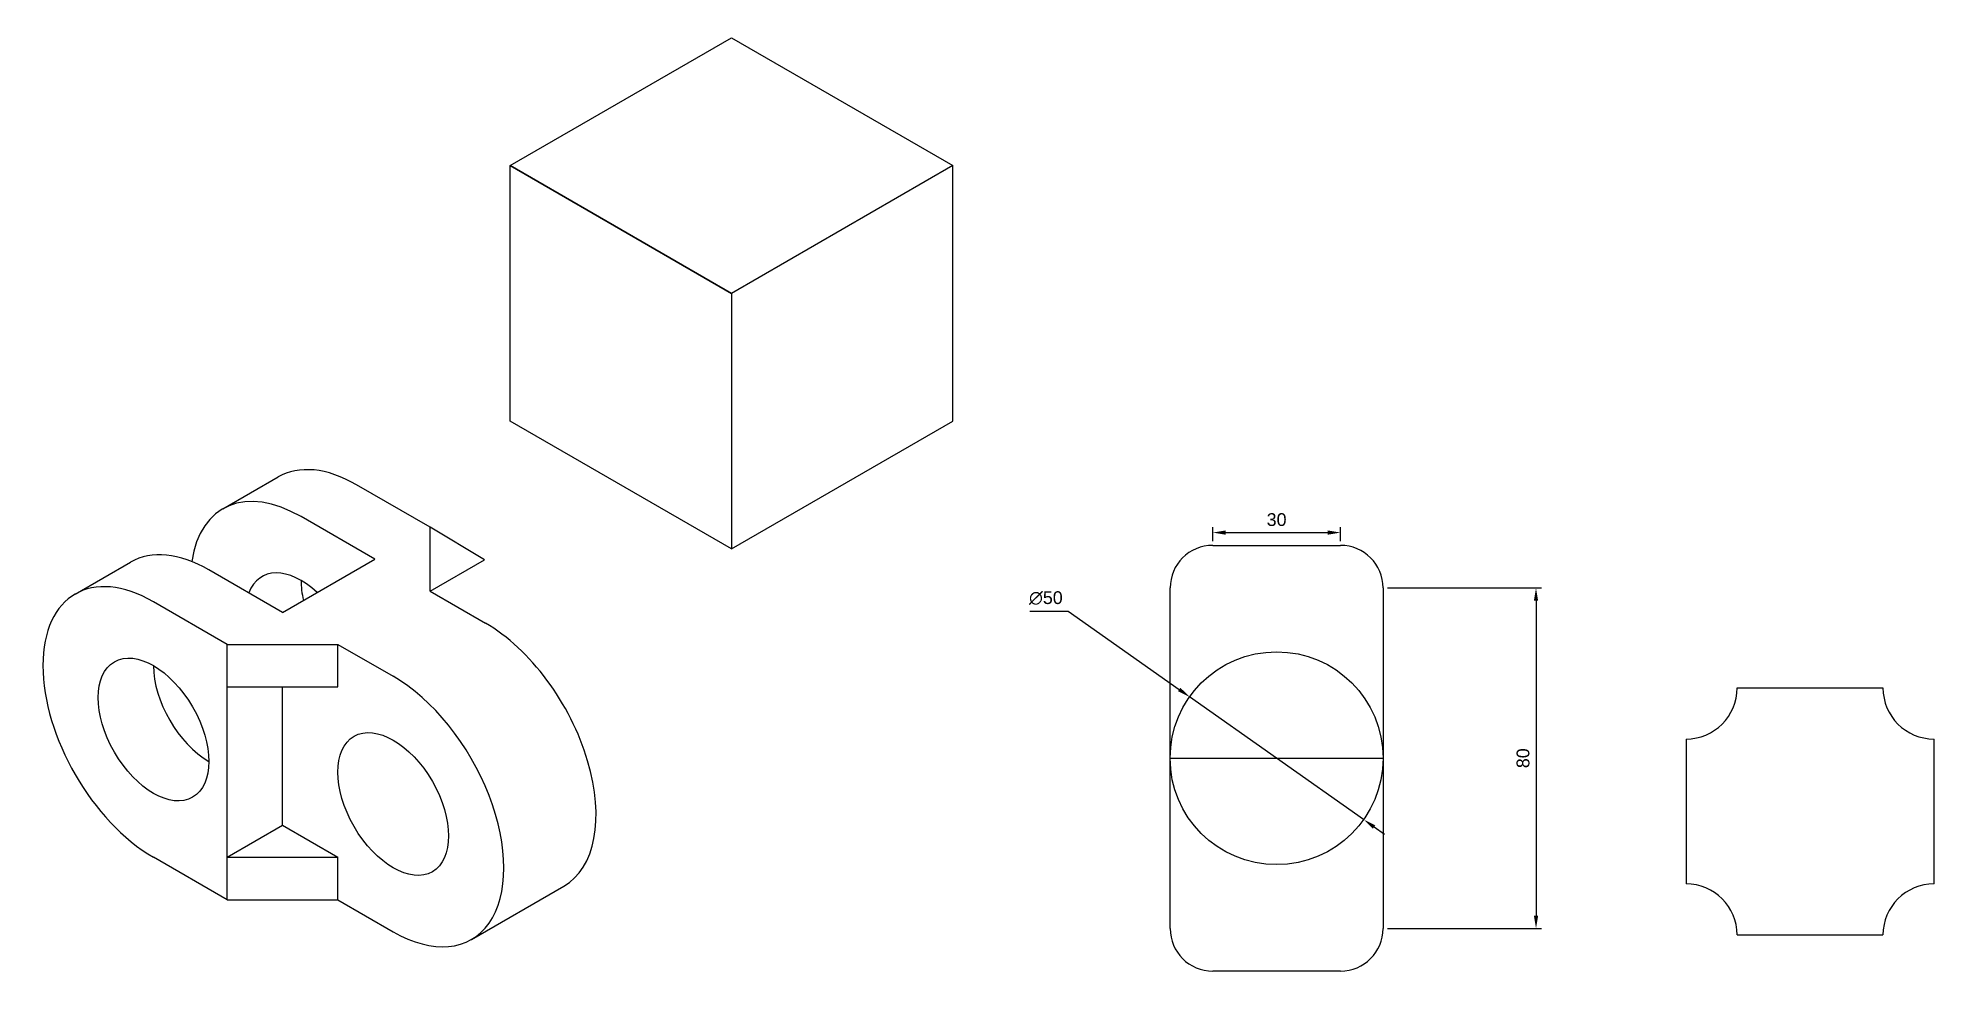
# Model space of a CAD drawing. Header units: millimetres. Extents: x 2433 to 2878, y 1551 to 1770.
import ezdxf

# ---------------------------------------------------------------- set-up
doc = ezdxf.new("R2010")
doc.units = ezdxf.units.MM
doc.styles.get("Standard").update_dxf_attribs({"font": 'arial.ttf'})
doc.dimstyles.new('ISO-25', dxfattribs={"dimtxt": 3, "dimasz": 3, "dimexe": 1.25, "dimexo": 1, "dimgap": 1.5, "dimtad": 1, "dimtoh": 1, "dimtxsty": 'Standard', "dimcen": 2.5, "dimadec": 0, "dimazin": 0, "dimtfac": 1, "dimtmove": 0, "dimatfit": 3, "dimfxl": 1, "dimlwd": 25, "dimarcsym": 0})

# ---------------------------------------------------------------- blocks, each defined once
blk = doc.blocks.new('*D2')
at = {"color": 0, "lineweight": -2, "transparency": 16777216}
for p, q in [((2749.67, 1640.82), (2785.83, 1640.82)), ((2749.67, 1560.82), (2785.83, 1560.82))]:
    blk.add_line(p, q, dxfattribs=at)
at = {"color": 0, "lineweight": 25, "transparency": 16777216}
blk.add_line((2784.58, 1637.82), (2784.58, 1563.82), dxfattribs=at)
at = {"color": 0, "transparency": 16777216}
for points in [[(2784.08, 1637.82), (2785.08, 1637.82), (2784.58, 1640.82)], [(2784.08, 1563.82), (2785.08, 1563.82), (2784.58, 1560.82)]]:
    blk.add_solid(points, dxfattribs=at)
at = {"layer": 'Defpoints', "color": 0, "transparency": 16777216}
for p in [(2748.67, 1640.82), (2748.67, 1560.82), (2784.58, 1560.82)]:
    blk.add_point(p, dxfattribs=at)
at = {"color": 0, "transparency": 16777216, "insert": (2781.54, 1600.82), "char_height": 3, "attachment_point": 5, "rotation": 90}
blk.add_mtext('80', dxfattribs=at)
blk = doc.blocks.new('*D3')
at = {"color": 0, "lineweight": 25, "transparency": 16777216}
for p, q in [((2665.71, 1635.33), (2674.76, 1635.33)), ((2674.76, 1635.33), (2700.79, 1616.96)), ((2744.09, 1586.41), (2703.24, 1615.23)), ((2746.55, 1584.68), (2749, 1582.95))]:
    blk.add_line(p, q, dxfattribs=at)
at = {"color": 0, "transparency": 16777216}
for points in [[(2701.08, 1617.37), (2700.5, 1616.56), (2703.24, 1615.23)], [(2746.83, 1585.09), (2746.26, 1584.27), (2744.09, 1586.41)]]:
    blk.add_solid(points, dxfattribs=at)
at = {"layer": 'Defpoints', "color": 0, "transparency": 16777216}
for p in [(2703.24, 1615.23), (2744.09, 1586.41)]:
    blk.add_point(p, dxfattribs=at)
at = {"color": 0, "transparency": 16777216, "insert": (2669.49, 1638.44), "char_height": 3, "attachment_point": 5}
blk.add_mtext('∅50', dxfattribs=at)
blk = doc.blocks.new('*D4')
at = {"color": 0, "lineweight": -2, "transparency": 16777216}
for p, q in [((2708.67, 1651.82), (2708.67, 1655.07)), ((2738.67, 1651.82), (2738.67, 1655.07))]:
    blk.add_line(p, q, dxfattribs=at)
at = {"color": 0, "lineweight": 25, "transparency": 16777216}
blk.add_line((2711.67, 1653.82), (2735.67, 1653.82), dxfattribs=at)
at = {"color": 0, "transparency": 16777216}
for points in [[(2711.67, 1654.32), (2711.67, 1653.32), (2708.67, 1653.82)], [(2735.67, 1654.32), (2735.67, 1653.32), (2738.67, 1653.82)]]:
    blk.add_solid(points, dxfattribs=at)
at = {"layer": 'Defpoints', "color": 0, "transparency": 16777216}
for p in [(2738.67, 1653.82), (2708.67, 1650.82), (2738.67, 1650.82)]:
    blk.add_point(p, dxfattribs=at)
at = {"color": 0, "transparency": 16777216, "insert": (2723.67, 1656.85), "char_height": 3, "attachment_point": 5}
blk.add_mtext('30', dxfattribs=at)

msp = doc.modelspace()

# ---------------------------------------------------------------- linework, layer by layer
for p, q in [((2543.683, 1740.016), (2595.645, 1770.016)), ((2595.645, 1770.016), (2647.606, 1740.016)), ((2543.683, 1680.016), (2543.683, 1740.016)), ((2543.683, 1740.016), (2595.645, 1710.016)), ((2595.645, 1710.016), (2543.683, 1740.016)), ((2647.606, 1740.016), (2595.645, 1710.016)), ((2647.606, 1680.016), (2647.606, 1740.016)), ((2595.645, 1710.016), (2595.645, 1650.016)), ((2595.645, 1650.016), (2543.683, 1680.016)), ((2595.645, 1650.016), (2647.606, 1680.016)), ((2476.217, 1659.386), (2489.207, 1666.886)), ((2524.899, 1655.066), (2507.579, 1665.066)), ((2511.909, 1647.566), (2494.588, 1657.566)), ((2524.899, 1640.066), (2524.899, 1655.066)), ((2537.7, 1647.457), (2524.899, 1655.066)), ((2490.258, 1635.066), (2511.909, 1647.566)), ((2524.899, 1640.066), (2537.7, 1647.457)), ((2708.667, 1650.821), (2738.667, 1650.821)), ((2441.576, 1639.386), (2454.566, 1646.886)), ((2490.258, 1635.066), (2472.938, 1645.066)), ((2524.899, 1640.066), (2537.89, 1632.566)), ((2698.667, 1560.821), (2698.667, 1640.821)), ((2748.667, 1640.821), (2748.667, 1560.821)), ((2748.667, 1640.821), (2748.667, 1560.821)), ((2477.268, 1627.566), (2459.947, 1637.566)), ((2477.268, 1567.566), (2477.268, 1627.566)), ((2477.268, 1627.566), (2503.249, 1627.566)), ((2503.249, 1627.566), (2516.239, 1620.066)), ((2503.249, 1617.566), (2503.249, 1627.566)), ((2477.268, 1617.566), (2503.249, 1617.566)), ((2490.258, 1585.066), (2490.258, 1617.566)), ((2831.81, 1617.332), (2866.051, 1617.332)), ((2819.81, 1605.332), (2819.81, 1571.315)), ((2878.051, 1571.315), (2878.051, 1605.332)), ((2698.667, 1600.821), (2748.667, 1600.821)), ((2477.268, 1597.566), (2477.268, 1597.566)), ((2477.268, 1577.566), (2490.258, 1585.066)), ((2490.258, 1585.066), (2503.249, 1577.566)), ((2477.268, 1567.566), (2459.947, 1577.566)), ((2477.268, 1577.566), (2503.249, 1577.566)), ((2503.249, 1567.566), (2503.249, 1577.566)), ((2477.268, 1567.566), (2503.249, 1567.566)), ((2503.249, 1567.566), (2516.239, 1560.066)), ((2534.61, 1558.246), (2556.261, 1570.746)), ((2831.81, 1559.315), (2866.051, 1559.315)), ((2738.667, 1550.821), (2708.667, 1550.821))]:
    msp.add_line(p, q)
msp.add_circle((2723.667, 1600.821), 25)
for centre, radius, start, end in [((2708.667, 1640.821), 10, 90, 180), ((2738.667, 1640.821), 10, 0, 90), ((2819.81, 1617.332), 12, 270, 0), ((2878.051, 1617.332), 12, 180, 270), ((2819.81, 1559.315), 12, 0, 90), ((2878.051, 1559.315), 12, 90, 180), ((2708.667, 1560.821), 10, 180, 270), ((2738.667, 1560.821), 10, 270, 0)]:
    msp.add_arc(centre, radius, start, end)
for centre, major_axis, start_param, end_param in [((2507.579, 1635.066), (18.371, -31.82), 2.3561945, 3.1415927), ((2494.588, 1627.566), (18.371, -31.82), 2.3561945, 3.7717299), ((2472.938, 1615.066), (18.371, -31.82), 2.3561945, 3.1415927), ((2494.588, 1627.566), (9.186, -15.91), 2.061679, 3.5871539), ((2459.947, 1607.566), (18.371, -31.82), 2.3561945, 5.4977871), ((2507.579, 1635.066), (9.186, -15.91), 3.9269908, 4.2215063), ((2537.89, 1602.566), (18.371, -31.82), 6.2831853, 8.6393798), ((2472.938, 1615.066), (9.186, -15.91), 3.9269908, 5.4977871), ((2516.239, 1590.066), (18.371, -31.82), 5.4977871, 8.6393798)]:
    msp.add_ellipse(centre, major_axis=major_axis, ratio=0.5773503, start_param=start_param, end_param=end_param)
for centre in [(2459.947, 1607.566), (2516.239, 1590.066)]:
    msp.add_ellipse(centre, major_axis=(9.186, -15.91), ratio=0.5773503)

# ---------------------------------------------------------------- dimensions: what is measured, and where the dimension line sits
dim = msp.add_linear_dim(base=(2738.667, 1653.821), p1=(2708.667, 1650.821), p2=(2738.667, 1650.821), dimstyle='ISO-25')
dim.commit()
dim.dimension.update_dxf_attribs({"geometry": '*D4', "text_midpoint": (2723.667, 1656.854)})
dim = msp.add_diameter_dim_2p(p1=(2744.094, 1586.408), p2=(2703.24, 1615.234), dimstyle='ISO-25')
dim.commit()
dim.dimension.update_dxf_attribs({"geometry": '*D3', "text_midpoint": (2669.486, 1635.328), "dimtype": 163})
dim = msp.add_linear_dim(base=(2784.576, 1560.821), p1=(2748.667, 1640.821), p2=(2748.667, 1560.821), angle=90, dimstyle='ISO-25')
dim.commit()
dim.dimension.update_dxf_attribs({"geometry": '*D2', "text_midpoint": (2781.544, 1600.821)})

doc.saveas('drawing.dxf')
